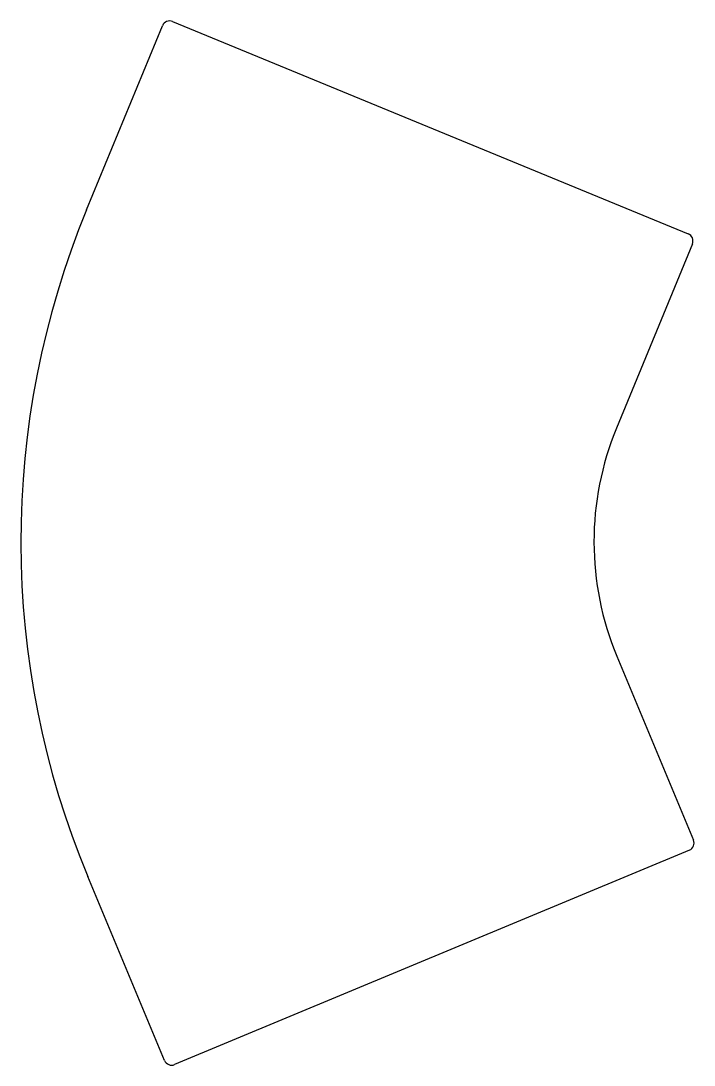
# Model space of a CAD drawing. Header units: millimetres. Extents: x 49343 to 50213, y -3144 to -1796.
import ezdxf

# ---------------------------------------------------------------- set-up
doc = ezdxf.new("R2010")
doc.units = ezdxf.units.MM

msp = doc.modelspace()

# ---------------------------------------------------------------- linework, layer by layer
at = {"color": 7, "linetype": 'Continuous', "lineweight": 25}
for p, q in [((49428, -2039.8), (49526, -1801.9)), ((49539.1, -1796.5), (50204.8, -2070.7)), ((50210.3, -2083.8), (50112.3, -2321.6)), ((50112.8, -2616.3), (50211.7, -2853.8)), ((50206.4, -2866.9), (49541.7, -3143.7)), ((49528.6, -3138.3), (49429.7, -2900.8))]:
    msp.add_line(p, q, dxfattribs=at)
for centre, radius, start, end in [((49535.3, -1805.7), 10, 67.6109, 157.6109), ((50468.2, -2468.3), 1125, 157.6109, 202.6109), ((50201, -2079.9), 10, 337.6109, 67.6109), ((50468.2, -2468.3), 385, 157.6109, 202.6109), ((50202.5, -2857.6), 10, 292.6109, 22.6109), ((49537.9, -3134.5), 10, 202.6109, 292.6109)]:
    msp.add_arc(centre, radius, start, end, dxfattribs=at)

doc.saveas('drawing.dxf')
